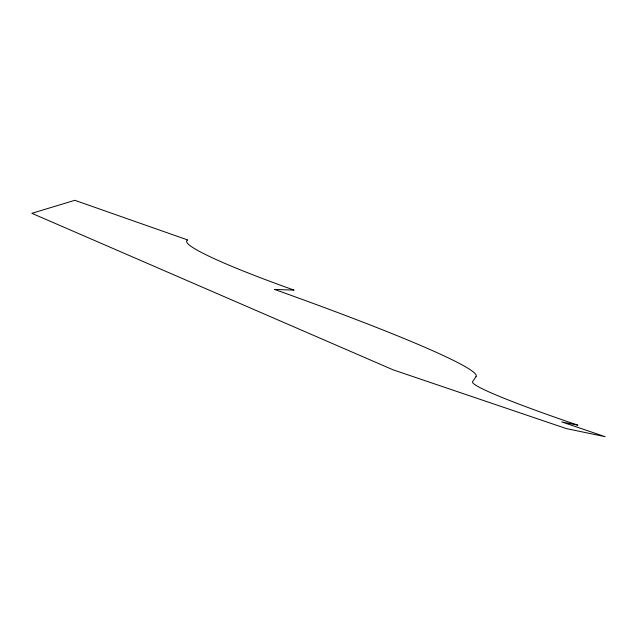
<?xml version="1.0" encoding="UTF-8"?>
<svg xmlns="http://www.w3.org/2000/svg" width="637" height="637" viewBox="0 0 637 637"><rect width="100%" height="100%" fill="white"/><g stroke="black" fill="none" stroke-linecap="round" stroke-linejoin="round"><path stroke-width="0.96" d="M476.014 376.634L472.662 381.571A206.34 11.474 17.2 0 0 577.847 425.158L561.738 421.917L605.15 436.687L566.261 428.566L393.085 369.826L31.85 213.307L74.832 200.313L187.78 239.998A169.577 14.149 18 0 0 294.055 290.098L274.603 289.445A345.381 20.551 18.3 0 1 476.014 376.634"/></g></svg>
